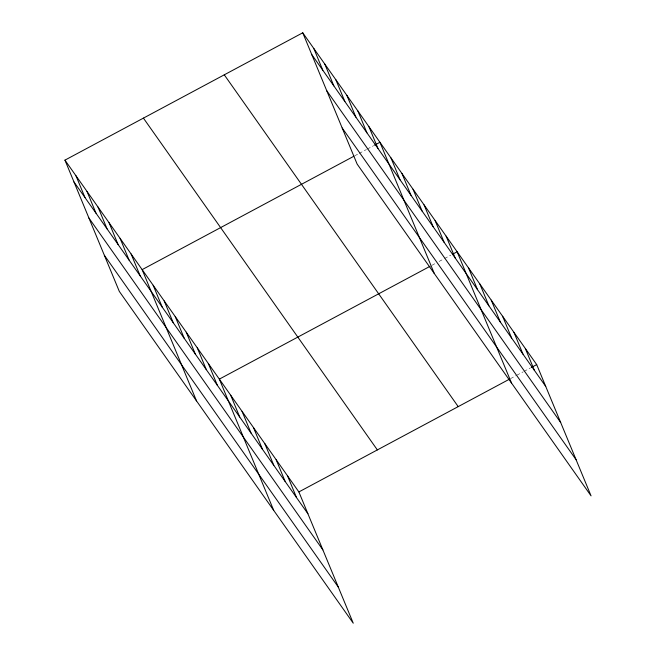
<?xml version="1.0" encoding="UTF-8"?>
<svg xmlns="http://www.w3.org/2000/svg" width="656" height="656" viewBox="0 0 656 656"><rect width="100%" height="100%" fill="white"/><g stroke="black" fill="none" stroke-linecap="round" stroke-linejoin="round"><path stroke-width="0.49" stroke-dasharray="3.28 2.46" d="M354.691 155.816L358.299 153.889M359.201 153.406L366.417 149.535M367.319 149.06L373.633 145.673M431.894 265.311L435.502 263.376M439.11 261.449L443.62 259.03M444.522 258.546L450.836 255.168M510.532 378.61L515.944 375.708M516.846 375.224L523.16 371.845M524.062 371.362L530.376 367.983"/><path stroke-width="0.98" d="M64.944 160.138L298.874 491.934L353.248 623.2L119.31 291.403L64.944 160.138L302.752 32.8L536.69 364.597L591.056 495.862L357.126 164.066L302.752 32.8M353.789 156.3L142.139 269.632L196.513 400.898M374.535 145.189L379.947 142.295L434.321 273.56M430.09 266.279L219.342 379.119L273.708 510.384M452.64 254.2L457.15 251.789L511.524 383.055M298.874 491.934L509.63 379.086M531.278 367.499L536.69 364.597M311.789 54.612L545.726 386.417M326.745 90.733L560.683 422.53M342.161 127.945L576.099 459.749M224.27 74.817L458.208 406.622M143.418 118.113L377.356 449.918M73.972 181.95L307.91 513.746M88.937 218.071L322.875 549.867M104.353 255.282L338.291 587.079M525.325 348.484L534.361 370.296M513.96 332.371L522.996 354.183M502.603 316.249L511.639 338.07M491.237 300.136L500.274 321.948M479.872 284.023L488.909 305.835M468.515 267.902L477.552 289.722M446.121 236.144L455.157 257.964M435.092 220.506L444.128 242.318M424.063 204.861L433.099 226.681M413.034 189.223L422.07 211.035M402.005 173.578L411.041 195.39M390.976 157.932L400.012 179.752M368.918 126.649L377.954 148.469M357.897 111.012L366.925 132.824M346.868 95.366L355.905 117.186M335.839 79.729L344.876 101.541M324.81 64.083L333.847 85.903M313.781 48.446L322.818 70.258M287.517 475.821L296.553 497.633M276.151 459.7L285.188 481.52M264.786 443.587L273.823 465.399M253.429 427.474L262.466 449.286M242.064 411.353L251.1 433.173M230.699 395.24L239.735 417.052M208.313 363.481L217.349 385.293M197.284 347.836L206.32 369.656M186.255 332.198L195.291 354.01M175.226 316.553L184.262 338.373M164.197 300.915L173.233 322.727M153.168 285.27L162.204 307.082M131.11 253.987L140.146 275.799M120.081 238.341L129.117 260.161M109.052 222.704L118.088 244.516M98.023 207.058L107.059 228.878M86.994 191.421L96.03 213.233M75.965 175.775L85.001 197.595"/></g></svg>
